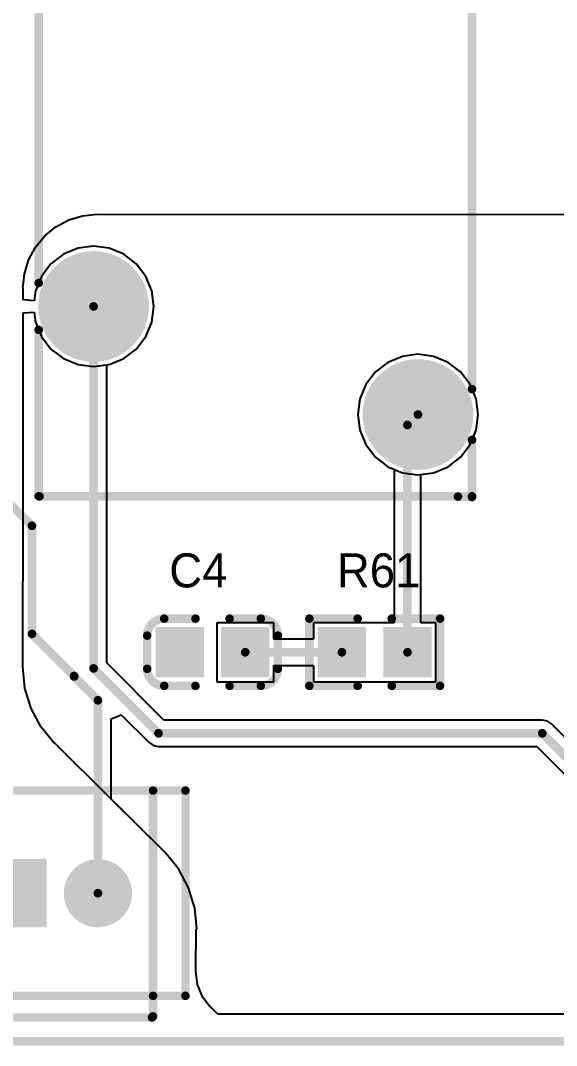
# Model space of a CAD drawing. Extents: x 32 to 132, y 19 to 123.
# Drawn here: x 75.37 to 87.96, y 18.57 to 42.66 of the extents above; entities that cross this region are included whole.
import ezdxf

# ---------------------------------------------------------------- set-up
doc = ezdxf.new("R2010")
doc.units = 0
doc.layers.get('0').update_dxf_attribs({"linetype": 'CONTINUOUS'})
for name, color, linetype in [('BOTTOMLAYER', 5, 'CONTINUOUS'), ('BOTTOMSOLDER', 6, 'CONTINUOUS'), ('MECHANICAL1', 6, 'CONTINUOUS'), ('MECHANICAL13', 56, 'CONTINUOUS'), ('MECHANICAL15', 56, 'CONTINUOUS'), ('MULTILAYER', 9, 'CONTINUOUS'), ('PADHOLELAYER', 156, 'CONTINUOUS'), ('TOPLAYER', 1, 'CONTINUOUS'), ('TOPOVERLAY', 2, 'CONTINUOUS'), ('TOPPASTE', 8, 'CONTINUOUS'), ('TOPSOLDER', 216, 'CONTINUOUS')]:
    doc.layers.add(name, color=color, linetype=linetype)

# ---------------------------------------------------------------- blocks, each defined once
blk = doc.blocks.new('PH2_2_0_5')
at = {"layer": 'BOTTOMLAYER', "const_width": 0.7}
blk.add_lwpolyline([(1.657, 0, 1), (2.357, 0, 1)], format="xyb", close=True, dxfattribs=at)
at = {"layer": 'BOTTOMLAYER'}
blk.add_solid([(-0.7, -0.7), (0.7, -0.7), (-0.7, 0.7), (0.7, 0.7)], dxfattribs=at)
at = {"layer": 'BOTTOMSOLDER', "const_width": 0.802}
blk.add_lwpolyline([(1.606, 0, 1), (2.407, 0, 1)], format="xyb", close=True, dxfattribs=at)
at = {"layer": 'BOTTOMSOLDER'}
blk.add_solid([(-0.802, -0.802), (0.802, -0.802), (-0.802, 0.802), (0.802, 0.802)], dxfattribs=at)
at = {"layer": 'MECHANICAL13', "const_width": 0.2}
for points in [[(-2.083, 2.413), (4.064, 2.413)], [(-2.083, -2.413), (-2.083, 2.413)], [(4.064, -2.413), (4.064, 2.413)], [(-2.083, -2.413), (4.064, -2.413)]]:
    blk.add_lwpolyline(points, dxfattribs=at)
at = {"layer": 'MECHANICAL13', "const_width": 0.1}
for points in [[(-2.133, 2.413, 1), (-2.033, 2.413, 1)], [(-2.133, 2.413, 1), (-2.033, 2.413, 1)], [(4.014, 2.413, 1), (4.114, 2.413, 1)], [(4.014, 2.413, 1), (4.114, 2.413, 1)], [(-2.133, -2.413, 1), (-2.033, -2.413, 1)], [(-2.133, -2.413, 1), (-2.033, -2.413, 1)], [(4.014, -2.413, 1), (4.114, -2.413, 1)], [(4.014, -2.413, 1), (4.114, -2.413, 1)]]:
    blk.add_lwpolyline(points, format="xyb", close=True, dxfattribs=at)
at = {"layer": 'MULTILAYER', "const_width": 0.7}
blk.add_lwpolyline([(1.657, 0, 1), (2.357, 0, 1)], format="xyb", close=True, dxfattribs=at)
at = {"layer": 'MULTILAYER'}
blk.add_solid([(-0.7, -0.7), (0.7, -0.7), (-0.7, 0.7), (0.7, 0.7)], dxfattribs=at)
at = {"layer": 'PADHOLELAYER', "const_width": 0.4}
for points in [[(-0.2, 0, 1), (0.2, 0, 1)], [(1.807, 0, 1), (2.207, 0, 1)]]:
    blk.add_lwpolyline(points, format="xyb", close=True, dxfattribs=at)
at = {"layer": 'TOPLAYER', "const_width": 0.7}
blk.add_lwpolyline([(1.657, 0, 1), (2.357, 0, 1)], format="xyb", close=True, dxfattribs=at)
at = {"layer": 'TOPLAYER'}
blk.add_solid([(-0.7, -0.7), (0.7, -0.7), (-0.7, 0.7), (0.7, 0.7)], dxfattribs=at)
at = {"layer": 'TOPOVERLAY', "const_width": 0.2}
for points in [[(-1.321, -1.041), (-1.321, 2.413)], [(-1.321, 2.413), (3.302, 2.413)], [(3.302, -2.896), (3.302, 2.413)], [(-1.321, -2.845), (-1.321, -1.041)], [(-1.321, -2.413), (3.302, -2.413)], [(-1.321, -2.921), (-1.321, -2.413)], [(-1.321, -2.921), (3.277, -2.921)], [(3.277, -2.921), (3.302, -2.896)]]:
    blk.add_lwpolyline(points, dxfattribs=at)
at = {"layer": 'TOPOVERLAY', "const_width": 0.1}
for points in [[(-1.371, 2.413, 1), (-1.271, 2.413, 1)], [(-1.371, 2.413, 1), (-1.271, 2.413, 1)], [(3.252, 2.413, 1), (3.352, 2.413, 1)], [(3.252, 2.413, 1), (3.352, 2.413, 1)], [(-1.371, -1.041, 1), (-1.271, -1.041, 1)], [(-1.371, -1.041, 1), (-1.271, -1.041, 1)], [(-1.371, -2.413, 1), (-1.271, -2.413, 1)], [(-1.371, -2.413, 1), (-1.271, -2.413, 1)], [(3.252, -2.413, 1), (3.352, -2.413, 1)], [(-1.371, -2.845, 1), (-1.271, -2.845, 1)], [(-1.371, -2.921, 1), (-1.271, -2.921, 1)], [(-1.371, -2.921, 1), (-1.271, -2.921, 1)], [(3.227, -2.921, 1), (3.327, -2.921, 1)], [(3.227, -2.921, 1), (3.327, -2.921, 1)], [(3.252, -2.896, 1), (3.352, -2.896, 1)], [(3.252, -2.896, 1), (3.352, -2.896, 1)]]:
    blk.add_lwpolyline(points, format="xyb", close=True, dxfattribs=at)
at = {"layer": 'TOPSOLDER', "const_width": 0.802}
blk.add_lwpolyline([(1.606, 0, 1), (2.407, 0, 1)], format="xyb", close=True, dxfattribs=at)
at = {"layer": 'TOPSOLDER'}
blk.add_solid([(-0.802, -0.802), (0.802, -0.802), (-0.802, 0.802), (0.802, 0.802)], dxfattribs=at)
blk = doc.blocks.new('0603_C_35')
at = {"layer": 'TOPLAYER'}
for points in [[(-1.235, -0.49), (-0.305, -0.49), (-1.235, 0.49), (-0.305, 0.49)], [(0.305, -0.49), (1.235, -0.49), (0.305, 0.49), (1.235, 0.49)]]:
    blk.add_solid(points, dxfattribs=at)
at = {"layer": 'TOPOVERLAY', "const_width": 0.2}
for points in [[(-1.535, 0.39, -0.414213), (-1.135, 0.79)], [(1.135, 0.79, -0.414213), (1.535, 0.39)], [(-1.135, -0.79, -0.414213), (-1.535, -0.39)], [(1.535, -0.39, -0.414213), (1.135, -0.79)]]:
    blk.add_lwpolyline(points, format="xyb", dxfattribs=at)
for points in [[(-1.135, 0.79), (-0.4, 0.79)], [(0.4, 0.79), (1.135, 0.79)], [(-1.535, -0.39), (-1.535, 0.39)], [(1.535, -0.39), (1.535, 0.39)], [(-1.135, -0.79), (-0.4, -0.79)], [(0.4, -0.79), (1.135, -0.79)]]:
    blk.add_lwpolyline(points, dxfattribs=at)
at = {"layer": 'TOPOVERLAY', "const_width": 0.1}
for points in [[(-1.185, 0.79, 1), (-1.085, 0.79, 1)], [(-1.185, 0.79, 1), (-1.085, 0.79, 1)], [(-0.45, 0.79, 1), (-0.35, 0.79, 1)], [(0.35, 0.79, 1), (0.45, 0.79, 1)], [(1.085, 0.79, 1), (1.185, 0.79, 1)], [(1.085, 0.79, 1), (1.185, 0.79, 1)], [(-1.585, 0.39, 1), (-1.485, 0.39, 1)], [(-1.585, 0.39, 1), (-1.485, 0.39, 1)], [(1.485, 0.39, 1), (1.585, 0.39, 1)], [(1.485, 0.39, 1), (1.585, 0.39, 1)], [(-1.585, -0.39, 1), (-1.485, -0.39, 1)], [(-1.585, -0.39, 1), (-1.485, -0.39, 1)], [(1.485, -0.39, 1), (1.585, -0.39, 1)], [(1.485, -0.39, 1), (1.585, -0.39, 1)], [(-1.185, -0.79, 1), (-1.085, -0.79, 1)], [(-1.185, -0.79, 1), (-1.085, -0.79, 1)], [(-0.45, -0.79, 1), (-0.35, -0.79, 1)], [(0.35, -0.79, 1), (0.45, -0.79, 1)], [(1.085, -0.79, 1), (1.185, -0.79, 1)], [(1.085, -0.79, 1), (1.185, -0.79, 1)]]:
    blk.add_lwpolyline(points, format="xyb", close=True, dxfattribs=at)
at = {"layer": 'TOPPASTE'}
for points in [[(-1.235, -0.49), (-0.305, -0.49), (-1.235, 0.49), (-0.305, 0.49)], [(0.305, -0.49), (1.235, -0.49), (0.305, 0.49), (1.235, 0.49)]]:
    blk.add_solid(points, dxfattribs=at)
at = {"layer": 'TOPSOLDER'}
for points in [[(-1.337, -0.592), (-0.203, -0.592), (-1.337, 0.592), (-0.203, 0.592)], [(0.203, -0.592), (1.337, -0.592), (0.203, 0.592), (1.337, 0.592)]]:
    blk.add_solid(points, dxfattribs=at)
blk = doc.blocks.new('0603_R_130')
at = {"layer": 'TOPLAYER'}
for points in [[(-1.235, -0.49), (-0.305, -0.49), (-1.235, 0.49), (-0.305, 0.49)], [(0.305, -0.49), (1.235, -0.49), (0.305, 0.49), (1.235, 0.49)]]:
    blk.add_solid(points, dxfattribs=at)
at = {"layer": 'TOPOVERLAY', "const_width": 0.2}
for points in [[(-1.535, 0.79), (-1.535, -0.79)], [(-0.4, 0.79), (-1.535, 0.79)], [(1.535, 0.79), (0.4, 0.79)], [(1.535, 0.79), (1.535, -0.79)], [(-0.4, -0.79), (-1.535, -0.79)], [(1.535, -0.79), (0.4, -0.79)]]:
    blk.add_lwpolyline(points, dxfattribs=at)
at = {"layer": 'TOPOVERLAY', "const_width": 0.1}
for points in [[(-1.585, 0.79, 1), (-1.485, 0.79, 1)], [(-1.585, 0.79, 1), (-1.485, 0.79, 1)], [(-0.45, 0.79, 1), (-0.35, 0.79, 1)], [(0.35, 0.79, 1), (0.45, 0.79, 1)], [(1.485, 0.79, 1), (1.585, 0.79, 1)], [(1.485, 0.79, 1), (1.585, 0.79, 1)], [(-1.585, -0.79, 1), (-1.485, -0.79, 1)], [(-1.585, -0.79, 1), (-1.485, -0.79, 1)], [(-0.45, -0.79, 1), (-0.35, -0.79, 1)], [(0.35, -0.79, 1), (0.45, -0.79, 1)], [(1.485, -0.79, 1), (1.585, -0.79, 1)], [(1.485, -0.79, 1), (1.585, -0.79, 1)]]:
    blk.add_lwpolyline(points, format="xyb", close=True, dxfattribs=at)
at = {"layer": 'TOPPASTE'}
for points in [[(-1.235, -0.49), (-0.305, -0.49), (-1.235, 0.49), (-0.305, 0.49)], [(0.305, -0.49), (1.235, -0.49), (0.305, 0.49), (1.235, 0.49)]]:
    blk.add_solid(points, dxfattribs=at)
at = {"layer": 'TOPSOLDER'}
for points in [[(-1.337, -0.592), (-0.203, -0.592), (-1.337, 0.592), (-0.203, 0.592)], [(0.203, -0.592), (1.337, -0.592), (0.203, 0.592), (1.337, 0.592)]]:
    blk.add_solid(points, dxfattribs=at)
blk = doc.blocks.new('HF32F_005_HS_158')
at = {"layer": 'BOTTOMLAYER', "const_width": 1.2}
for points in [[(-0.6, 7.6, 1), (0.6, 7.6, 1)], [(14.64, 7.62, 1), (15.84, 7.62, 1)], [(-0.6, 0, 1), (0.6, 0, 1)], [(12.1, 0, 1), (13.3, 0, 1)]]:
    blk.add_lwpolyline(points, format="xyb", close=True, dxfattribs=at)
at = {"layer": 'BOTTOMSOLDER', "const_width": 1.302}
for points in [[(14.589, 7.62, 1), (15.891, 7.62, 1)], [(-0.651, 7.6, 1), (0.651, 7.6, 1)], [(-0.651, 0, 1), (0.651, 0, 1)], [(12.049, 0, 1), (13.351, 0, 1)]]:
    blk.add_lwpolyline(points, format="xyb", close=True, dxfattribs=at)
at = {"layer": 'MECHANICAL15', "const_width": 0.00254}
blk.add_lwpolyline([(7.946, 4.137), (7.997, 4.188)], dxfattribs=at)
at = {"layer": 'MECHANICAL15', "const_width": 0.00127}
for points in [[(7.946, 4.137, 1), (7.947, 4.137, 1)], [(7.996, 4.188, 1), (7.998, 4.188, 1)]]:
    blk.add_lwpolyline(points, format="xyb", close=True, dxfattribs=at)
at = {"layer": 'MULTILAYER', "const_width": 1.2}
for points in [[(-0.6, 7.6, 1), (0.6, 7.6, 1)], [(14.64, 7.62, 1), (15.84, 7.62, 1)], [(-0.6, 0, 1), (0.6, 0, 1)], [(12.1, 0, 1), (13.3, 0, 1)]]:
    blk.add_lwpolyline(points, format="xyb", close=True, dxfattribs=at)
at = {"layer": 'PADHOLELAYER', "const_width": 0.7}
for points in [[(-0.35, 7.6, 1), (0.35, 7.6, 1)], [(14.89, 7.62, 1), (15.59, 7.62, 1)], [(-0.35, 0, 1), (0.35, 0, 1)], [(12.35, 0, 1), (13.05, 0, 1)]]:
    blk.add_lwpolyline(points, format="xyb", close=True, dxfattribs=at)
at = {"layer": 'TOPLAYER', "const_width": 1.2}
for points in [[(-0.6, 7.6, 1), (0.6, 7.6, 1)], [(14.64, 7.62, 1), (15.84, 7.62, 1)], [(-0.6, 0, 1), (0.6, 0, 1)], [(12.1, 0, 1), (13.3, 0, 1)]]:
    blk.add_lwpolyline(points, format="xyb", close=True, dxfattribs=at)
at = {"layer": 'TOPOVERLAY', "const_width": 0.2}
for points in [[(-1.237, 8.261), (-1.237, 8.89)], [(-0.55, 8.89), (-1.19, 8.89)], [(14.644, 8.89), (0.55, 8.89)], [(17.18, 8.89), (15.836, 8.89)], [(17.163, -1.27), (17.163, 8.89)], [(17.17, 8.56), (17.17, 8.89)], [(-1.237, 0.662), (-1.237, 6.938)], [(-1.237, -1.29), (-1.237, -0.662)], [(-0.551, -1.29), (-1.237, -1.29)], [(12.149, -1.29), (0.551, -1.29)], [(17.163, -1.29), (13.251, -1.29)]]:
    blk.add_lwpolyline(points, dxfattribs=at)
at = {"layer": 'TOPOVERLAY', "const_width": 0.1}
for points in [[(-1.287, 8.89, 1), (-1.187, 8.89, 1)], [(-1.24, 8.89, 1), (-1.14, 8.89, 1)], [(-0.6, 8.89, 1), (-0.5, 8.89, 1)], [(0.5, 8.89, 1), (0.6, 8.89, 1)], [(14.594, 8.89, 1), (14.694, 8.89, 1)], [(15.786, 8.89, 1), (15.886, 8.89, 1)], [(17.113, 8.89, 1), (17.213, 8.89, 1)], [(17.12, 8.89, 1), (17.22, 8.89, 1)], [(17.13, 8.89, 1), (17.23, 8.89, 1)], [(17.12, 8.56, 1), (17.22, 8.56, 1)], [(-1.287, 8.261, 1), (-1.187, 8.261, 1)], [(-1.287, 6.938, 1), (-1.187, 6.938, 1)], [(-1.287, 0.662, 1), (-1.187, 0.662, 1)], [(-1.287, -0.662, 1), (-1.187, -0.662, 1)], [(-1.287, -1.29, 1), (-1.187, -1.29, 1)], [(-1.287, -1.29, 1), (-1.187, -1.29, 1)], [(-0.601, -1.29, 1), (-0.501, -1.29, 1)], [(0.501, -1.29, 1), (0.601, -1.29, 1)], [(12.099, -1.29, 1), (12.199, -1.29, 1)], [(13.201, -1.29, 1), (13.301, -1.29, 1)], [(17.113, -1.27, 1), (17.213, -1.27, 1)], [(17.113, -1.29, 1), (17.213, -1.29, 1)]]:
    blk.add_lwpolyline(points, format="xyb", close=True, dxfattribs=at)
at = {"layer": 'TOPSOLDER', "const_width": 1.302}
for points in [[(14.589, 7.62, 1), (15.891, 7.62, 1)], [(-0.651, 7.6, 1), (0.651, 7.6, 1)], [(-0.651, 0, 1), (0.651, 0, 1)], [(12.049, 0, 1), (13.351, 0, 1)]]:
    blk.add_lwpolyline(points, format="xyb", close=True, dxfattribs=at)

msp = doc.modelspace()

# ---------------------------------------------------------------- linework, layer by layer
at = {"layer": 'BOTTOMLAYER'}
for p, q in [((76.505, 37.976), (76.832, 38.075)), ((76.832, 38.075), (77.172, 38.108)), ((77.172, 38.108), (90.678, 38.1)), ((76.204, 37.815), (76.505, 37.976)), ((75.723, 37.334), (75.94, 37.598)), ((75.94, 37.598), (76.204, 37.815)), ((77.089, 37.356), (76.723, 37.308)), ((77.455, 37.308), (77.089, 37.356)), ((75.562, 37.033), (75.723, 37.334)), ((76.381, 37.167), (76.088, 36.942)), ((76.723, 37.308), (76.381, 37.167)), ((77.797, 37.167), (77.455, 37.308)), ((78.09, 36.942), (77.797, 37.167)), ((75.463, 36.706), (75.562, 37.033)), ((76.088, 36.942), (75.863, 36.649)), ((78.315, 36.649), (78.09, 36.942)), ((75.43, 36.374), (75.463, 36.706)), ((75.863, 36.649), (75.722, 36.307)), ((78.456, 36.307), (78.315, 36.649)), ((75.438, 36.366), (75.43, 36.374)), ((75.438, 36.093), (75.438, 36.366)), ((75.438, 36.366), (75.438, 36.366)), ((75.722, 36.307), (75.691, 36.076)), ((78.504, 35.941), (78.456, 36.307)), ((75.691, 36.076), (75.438, 36.093)), ((78.456, 35.575), (78.504, 35.941)), ((75.438, 35.789), (75.691, 35.806)), ((75.438, 31.496), (75.438, 35.789)), ((75.691, 35.806), (75.722, 35.575)), ((75.722, 35.575), (75.863, 35.233)), ((78.315, 35.233), (78.456, 35.575)), ((75.863, 35.233), (76.088, 34.94)), ((78.09, 34.94), (78.315, 35.233)), ((76.088, 34.94), (76.381, 34.715)), ((77.797, 34.715), (78.09, 34.94)), ((76.381, 34.715), (76.723, 34.574)), ((77.455, 34.574), (77.797, 34.715)), ((84.343, 34.768), (84.001, 34.627)), ((84.709, 34.816), (84.343, 34.768)), ((85.075, 34.768), (84.709, 34.816)), ((85.417, 34.627), (85.075, 34.768)), ((76.723, 34.574), (77.089, 34.526)), ((77.089, 34.526), (77.455, 34.574)), ((84.001, 34.627), (83.708, 34.402)), ((85.71, 34.402), (85.417, 34.627)), ((83.708, 34.402), (83.483, 34.109)), ((85.935, 34.109), (85.71, 34.402)), ((83.483, 34.109), (83.342, 33.767)), ((86.076, 33.767), (85.935, 34.109)), ((83.342, 33.767), (83.294, 33.401)), ((86.124, 33.401), (86.076, 33.767)), ((83.294, 33.401), (83.342, 33.035)), ((86.076, 33.035), (86.124, 33.401)), ((83.342, 33.035), (83.483, 32.693)), ((85.935, 32.693), (86.076, 33.035)), ((83.483, 32.693), (83.708, 32.4)), ((85.71, 32.4), (85.935, 32.693)), ((83.708, 32.4), (84.001, 32.175)), ((85.417, 32.175), (85.71, 32.4)), ((84.001, 32.175), (84.343, 32.034)), ((85.075, 32.034), (85.417, 32.175)), ((84.343, 32.034), (84.709, 31.986)), ((84.709, 31.986), (85.075, 32.034)), ((75.426, 27.468), (75.438, 31.496)), ((75.475, 26.97), (75.426, 27.468)), ((75.62, 26.491), (75.475, 26.97)), ((75.856, 26.05), (75.62, 26.491)), ((76.165, 25.673), (75.856, 26.05)), ((76.182, 25.672), (76.165, 25.673)), ((76.454, 25.4), (76.182, 25.672)), ((76.182, 25.672), (76.182, 25.672)), ((78.767, 23.105), (76.454, 25.4)), ((79.084, 22.718), (78.767, 23.105)), ((79.32, 22.277), (79.084, 22.718)), ((79.465, 21.798), (79.32, 22.277)), ((79.514, 21.3), (79.465, 21.798)), ((79.491, 20.32), (79.502, 21.3)), ((79.502, 21.3), (79.514, 21.3)), ((79.534, 20), (79.491, 20.32)), ((79.657, 19.701), (79.534, 20)), ((79.847, 19.454), (79.657, 19.701)), ((79.861, 19.453), (79.847, 19.454)), ((80.01, 19.304), (79.861, 19.453)), ((79.861, 19.453), (79.861, 19.453)), ((122.472, 19.296), (80.01, 19.304))]:
    msp.add_line(p, q, dxfattribs=at)
at = {"layer": 'MECHANICAL1', "const_width": 0.2}
msp.add_lwpolyline([(31.75, 18.669), (131.699, 18.669)], dxfattribs=at)
at = {"layer": 'TOPLAYER'}
for p, q in [((76.505, 37.976), (76.832, 38.075)), ((76.832, 38.075), (77.172, 38.108)), ((77.172, 38.108), (90.678, 38.1)), ((76.204, 37.815), (76.505, 37.976)), ((75.723, 37.334), (75.94, 37.598)), ((75.94, 37.598), (76.204, 37.815)), ((77.089, 37.356), (76.723, 37.308)), ((77.455, 37.308), (77.089, 37.356)), ((75.562, 37.033), (75.723, 37.334)), ((76.381, 37.167), (76.088, 36.942)), ((76.723, 37.308), (76.381, 37.167)), ((77.797, 37.167), (77.455, 37.308)), ((78.09, 36.942), (77.797, 37.167)), ((75.463, 36.706), (75.562, 37.033)), ((76.088, 36.942), (75.863, 36.649)), ((78.315, 36.649), (78.09, 36.942)), ((75.43, 36.374), (75.463, 36.706)), ((75.863, 36.649), (75.722, 36.307)), ((78.456, 36.307), (78.315, 36.649)), ((75.438, 36.366), (75.43, 36.374)), ((75.438, 36.093), (75.438, 36.366)), ((75.438, 36.366), (75.438, 36.366)), ((75.722, 36.307), (75.691, 36.076)), ((78.504, 35.941), (78.456, 36.307)), ((75.691, 36.076), (75.438, 36.093)), ((78.456, 35.575), (78.504, 35.941)), ((78.315, 35.233), (78.456, 35.575)), ((78.09, 34.94), (78.315, 35.233)), ((77.797, 34.715), (78.09, 34.94)), ((77.455, 34.574), (77.797, 34.715)), ((84.343, 34.768), (84.001, 34.627)), ((84.709, 34.816), (84.343, 34.768)), ((85.075, 34.768), (84.709, 34.816)), ((85.417, 34.627), (85.075, 34.768)), ((77.4, 34.567), (77.455, 34.574)), ((77.4, 27.561), (77.4, 34.567)), ((84.001, 34.627), (83.708, 34.402)), ((85.71, 34.402), (85.417, 34.627)), ((83.708, 34.402), (83.483, 34.109)), ((85.935, 34.109), (85.71, 34.402)), ((83.483, 34.109), (83.342, 33.767)), ((86.076, 33.767), (85.935, 34.109)), ((83.342, 33.767), (83.294, 33.401)), ((86.124, 33.401), (86.076, 33.767)), ((83.294, 33.401), (83.342, 33.035)), ((86.076, 33.035), (86.124, 33.401)), ((83.342, 33.035), (83.483, 32.693)), ((85.935, 32.693), (86.076, 33.035)), ((83.483, 32.693), (83.708, 32.4)), ((85.71, 32.4), (85.935, 32.693)), ((83.708, 32.4), (84.001, 32.175)), ((85.417, 32.175), (85.71, 32.4)), ((84.001, 32.175), (84.152, 32.113)), ((84.152, 32.113), (84.152, 28.506)), ((85.075, 32.034), (85.417, 32.175)), ((84.774, 31.994), (85.075, 32.034)), ((84.774, 28.506), (84.774, 31.994)), ((81.321, 28.506), (79.985, 28.506)), ((79.985, 28.506), (79.985, 27.12)), ((81.321, 28.124), (81.321, 28.506)), ((83.591, 28.506), (82.255, 28.506)), ((82.255, 28.506), (82.255, 28.124)), ((83.795, 28.506), (83.591, 28.506)), ((83.591, 28.506), (83.591, 28.506)), ((84.152, 28.506), (83.795, 28.506)), ((83.795, 28.506), (83.795, 28.506)), ((83.795, 28.506), (83.795, 28.506)), ((83.795, 28.506), (83.795, 28.506)), ((85.131, 28.506), (84.774, 28.506)), ((85.131, 27.12), (85.131, 28.506)), ((82.255, 28.124), (81.321, 28.124)), ((78.742, 26.219), (77.4, 27.561)), ((81.321, 27.12), (81.321, 27.502)), ((81.321, 27.502), (82.255, 27.502)), ((82.255, 27.502), (82.255, 27.12)), ((79.985, 27.12), (81.321, 27.12)), ((82.255, 27.12), (83.591, 27.12)), ((83.591, 27.12), (83.591, 27.12)), ((83.591, 27.12), (83.591, 27.12)), ((83.591, 27.12), (83.591, 27.12)), ((83.591, 27.12), (83.795, 27.12)), ((83.795, 27.12), (83.795, 27.12)), ((83.795, 27.12), (85.131, 27.12)), ((77.501, 26.248), (77.736, 26.345)), ((77.736, 26.345), (78.393, 25.688)), ((77.501, 24.36), (77.501, 26.248)), ((87.63, 26.219), (78.742, 26.219)), ((87.749, 26.195), (87.63, 26.219)), ((87.85, 26.128), (87.749, 26.195)), ((90.545, 23.432), (87.85, 26.128)), ((78.393, 25.688), (78.494, 25.621)), ((78.494, 25.621), (78.613, 25.597)), ((78.613, 25.597), (87.501, 25.597)), ((87.501, 25.597), (90.106, 22.993)), ((78.767, 23.105), (77.501, 24.36)), ((79.084, 22.718), (78.767, 23.105)), ((79.32, 22.277), (79.084, 22.718)), ((79.465, 21.798), (79.32, 22.277)), ((79.514, 21.3), (79.465, 21.798)), ((79.491, 20.32), (79.502, 21.3)), ((79.502, 21.3), (79.514, 21.3)), ((79.534, 20), (79.491, 20.32)), ((79.657, 19.701), (79.534, 20)), ((79.847, 19.454), (79.657, 19.701)), ((79.861, 19.453), (79.847, 19.454)), ((80.01, 19.304), (79.861, 19.453)), ((79.861, 19.453), (79.861, 19.453)), ((122.472, 19.296), (80.01, 19.304))]:
    msp.add_line(p, q, dxfattribs=at)
at = {"layer": 'TOPLAYER', "const_width": 0.203}
for points in [[(77.089, 27.432), (77.089, 35.941)], [(84.463, 33.155), (84.709, 33.401)], [(84.463, 27.813), (84.463, 33.155)], [(74.625, 31.801), (75.641, 30.785)], [(75.641, 28.245), (75.641, 30.785)], [(75.641, 28.245), (76.632, 27.254)], [(80.653, 27.813), (82.923, 27.813)], [(77.089, 27.432), (78.613, 25.908)], [(76.632, 27.243), (76.632, 27.254)], [(76.632, 27.243), (77.191, 26.684)], [(77.191, 22.149), (77.191, 26.684)], [(78.613, 25.908), (87.63, 25.908)], [(87.63, 25.908), (91.059, 22.479)]]:
    msp.add_lwpolyline(points, dxfattribs=at)
at = {"layer": 'TOPLAYER', "const_width": 0.102}
for points in [[(77.038, 35.941, 1), (77.14, 35.941, 1)], [(84.658, 33.401, 1), (84.76, 33.401, 1)], [(84.412, 33.155, 1), (84.514, 33.155, 1)], [(84.412, 33.155, 1), (84.514, 33.155, 1)], [(75.59, 30.785, 1), (75.692, 30.785, 1)], [(75.59, 30.785, 1), (75.692, 30.785, 1)], [(75.59, 28.245, 1), (75.692, 28.245, 1)], [(75.59, 28.245, 1), (75.692, 28.245, 1)], [(80.602, 27.813, 1), (80.704, 27.813, 1)], [(82.872, 27.813, 1), (82.974, 27.813, 1)], [(84.412, 27.813, 1), (84.514, 27.813, 1)], [(77.038, 27.432, 1), (77.14, 27.432, 1)], [(77.038, 27.432, 1), (77.14, 27.432, 1)], [(76.581, 27.254, 1), (76.683, 27.254, 1)], [(76.581, 27.254, 1), (76.683, 27.254, 1)], [(76.581, 27.243, 1), (76.683, 27.243, 1)], [(76.581, 27.243, 1), (76.683, 27.243, 1)], [(77.14, 26.684, 1), (77.241, 26.684, 1)], [(77.14, 26.684, 1), (77.241, 26.684, 1)], [(78.562, 25.908, 1), (78.664, 25.908, 1)], [(78.562, 25.908, 1), (78.664, 25.908, 1)], [(87.579, 25.908, 1), (87.681, 25.908, 1)], [(87.579, 25.908, 1), (87.681, 25.908, 1)], [(77.14, 22.149, 1), (77.241, 22.149, 1)]]:
    msp.add_lwpolyline(points, format="xyb", close=True, dxfattribs=at)

# ---------------------------------------------------------------- block references
for name, p, rotation in [('HF32F_005_HS_158', (77.089, 48.641), 270), ('0603_C_35', (79.883, 27.813), 360), ('0603_R_130', (83.693, 27.813), 180)]:
    msp.add_blockref(name, p, dxfattribs=dict(rotation=rotation))
msp.add_blockref('PH2_2_0_5', (75.184, 22.149))

# ---------------------------------------------------------------- texts
at = {"layer": 'TOPOVERLAY'}
for s, p in [('C4', (78.867, 29.337)), ('R61', (82.804, 29.337))]:
    msp.add_text(s, height=0.8, rotation=360, dxfattribs=at).set_placement(p)

doc.saveas('drawing.dxf')
